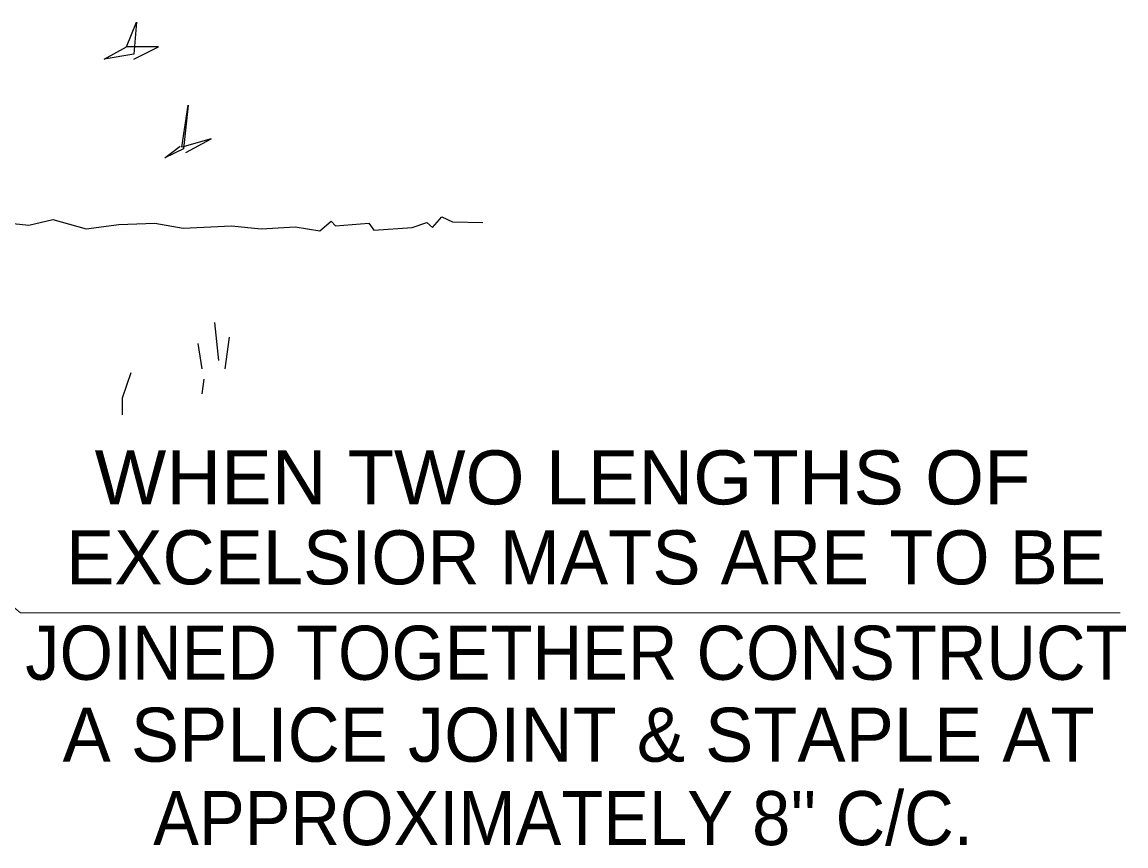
# Model space of a CAD drawing. Extents: x -329 to 40, y -46 to 222.
# Drawn here: x -79.41 to -52.45, y 35.78 to 55.9 of the extents above; entities that cross this region are included whole.
import ezdxf

# ---------------------------------------------------------------- set-up
doc = ezdxf.new("R2010")
doc.units = 0
doc.header["$LTSCALE"] = 0.53
doc.linetypes.add('LONG_DASHED', pattern=[7.5, 6, -1.5])
doc.layers.add('1', color=7, linetype='Continuous', lineweight=13)

msp = doc.modelspace()

# ---------------------------------------------------------------- linework, layer by layer
at = {"layer": '1', "lineweight": 25}
for p, q in [((-74.7122, 48.5594), (-74.6099, 47.639)), ((-75.1209, 48.0481), (-75.0187, 47.4344)), ((-74.3545, 48.2015), (-74.4567, 47.4344)), ((-74.9676, 47.1788), (-75.0187, 46.8208)), ((-77.0638, 44.5709), (-77.0638, 44.2642))]:
    msp.add_line(p, q, dxfattribs=at)
for points in [[(-76.6794, 54.9937), (-76.0771, 55.2951), (-76.8602, 55.2951), (-76.6192, 55.8978), (-76.6794, 55.1142), (-77.4022, 54.9937), (-76.8602, 55.2951)], [(-75.4107, 52.7142), (-74.7896, 53.0458), (-75.5099, 52.8398), (-75.3556, 53.8696), (-75.4672, 52.8009), (-75.9216, 52.5824), (-75.5463, 52.865)], [(-76.7572, 47.3322), (-76.9617, 46.7186), (-76.9617, 46.3095)]]:
    msp.add_lwpolyline(points, dxfattribs=at)
at = {"layer": '1', "linetype": 'LONG_DASHED', "lineweight": 25}
msp.add_lwpolyline([(-80.076, 51.0232), (-79.2456, 50.9367), (-78.6573, 51.0752), (-77.8443, 50.8501), (-77.0484, 50.954), (-76.166, 50.9886), (-75.474, 50.8674), (-74.2976, 50.9193), (-73.5709, 50.8501), (-72.7405, 50.9021), (-72.1349, 50.7982), (-71.8581, 51.0406), (-71.7543, 50.9193), (-70.9412, 50.9886), (-70.8201, 50.8155), (-69.8858, 50.8847), (-69.5225, 51.0059), (-69.3841, 50.8847), (-69.1592, 51.1444), (-68.8997, 51.0232), (-68.1557, 51.0059)], dxfattribs=at)
at = {"layer": '1'}
msp.add_lwpolyline([(-83.6688, 44.907), (-79.4518, 41.4703), (-52.5843, 41.4703)], dxfattribs=at)

# ---------------------------------------------------------------- texts
for s, width, p in [('WHEN TWO LENGTHS OF ', 1.05, (-77.6371, 44.1212)), ('JOINED TOGETHER CONSTRUCT', 0.95, (-79.3327, 39.8396)), ("APPROXIMATELY 8'' C/C.", 0.95, (-76.2089, 35.802))]:
    msp.add_text(s, height=1.32, dxfattribs=dict(at, width=width)).set_placement(p)
for s, p in [('EXCELSIOR MATS ARE TO BE ', (-78.3355, 42.1695)), ('A SPLICE JOINT & STAPLE AT', (-78.4205, 37.8389))]:
    msp.add_text(s, height=1.32, dxfattribs=at).set_placement(p)

doc.saveas('drawing.dxf')
